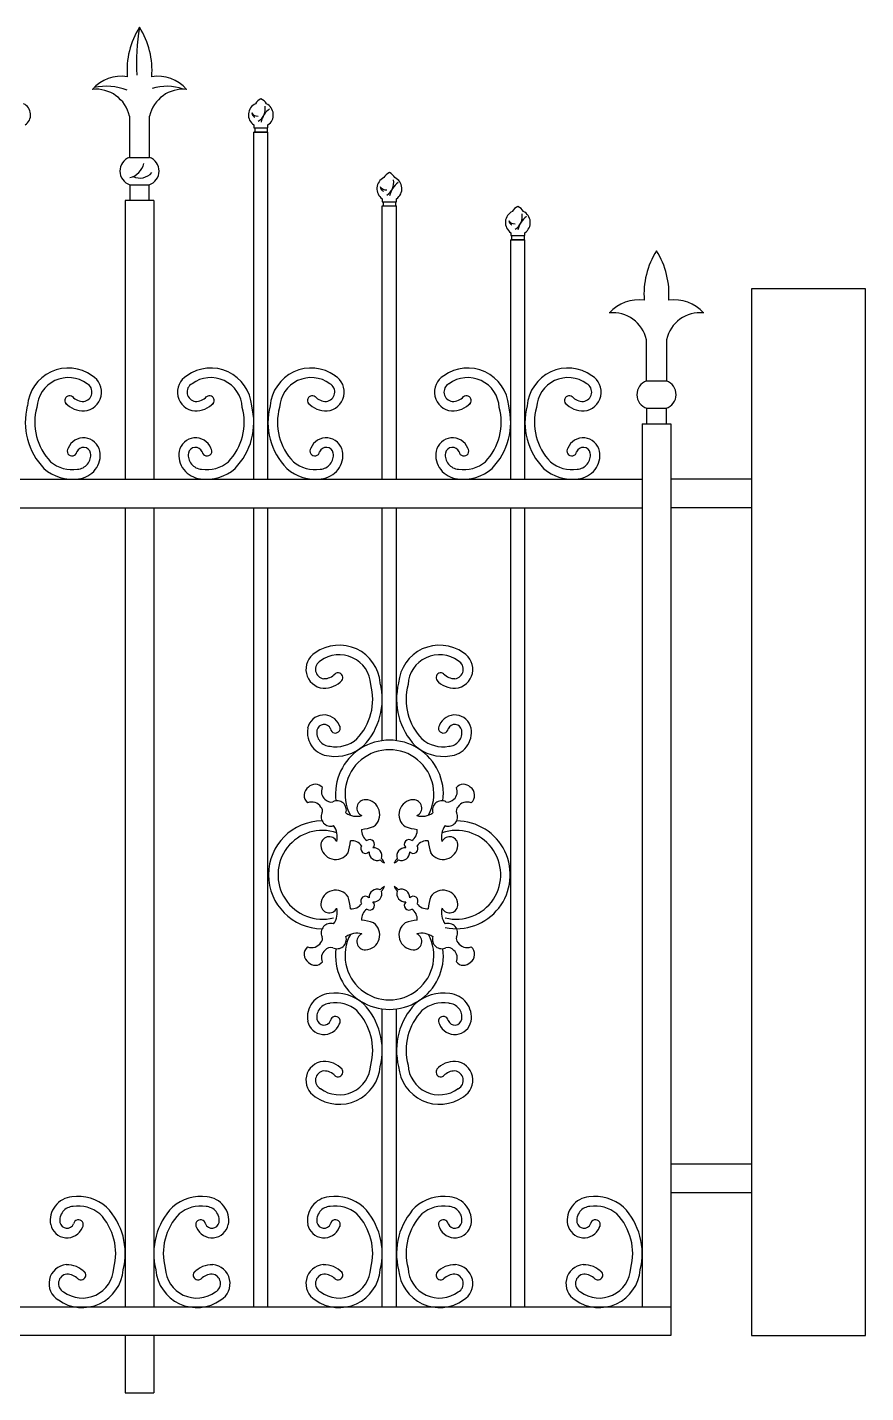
# Model space of a CAD drawing. Header units: millimetres. Extents: x 2621 to 26934, y 11979 to 27988.
# Drawn here: x 5996 to 7318, y 23427 to 25579 of the extents above; entities that cross this region are included whole.
import ezdxf

# ---------------------------------------------------------------- set-up
doc = ezdxf.new("R2010")
doc.units = ezdxf.units.MM

# ---------------------------------------------------------------- blocks, each defined once
blk = doc.blocks.new('A$C4C8B02DE')
for p, q in [((1768.2, 1006.2), (1768.2, 973.7)), ((1783.9, 973.7), (1783.9, 1006.2)), ((1866.1, 999.2), (1866.1, 996.9)), ((1866.1, 996.9), (1877.3, 996.9)), ((1866.1, 720), (1866.1, 993.5)), ((1866.1, 993.5), (1877.3, 993.5)), ((1866.1, 993.5), (1877.3, 993.5)), ((1877.3, 993.5), (1866.1, 993.5)), ((1866.8, 996.9), (1866.8, 993.5)), ((1876.6, 996.9), (1876.6, 993.5)), ((1877.3, 996.9), (1877.3, 999.2)), ((1877.3, 720), (1877.3, 993.5)), ((1768.2, 973.7), (1783.9, 973.7)), ((1768.4, 952.1), (1783.7, 952.1)), ((1768.4, 952.1), (1768.4, 939.8)), ((1783.7, 939.8), (1783.7, 952.1)), ((1764.8, 939.8), (1764.8, 720)), ((1787.3, 939.8), (1764.8, 939.8)), ((1787.3, 939.8), (1787.3, 720)), ((1967.3, 941), (1967.3, 938.7)), ((1967.3, 938.7), (1978.6, 938.7)), ((1968.1, 938.7), (1968.1, 935.4)), ((1977.8, 938.7), (1977.8, 935.4)), ((1978.6, 938.7), (1978.6, 941)), ((1967.3, 720), (1967.3, 935.4)), ((1967.3, 935.4), (1978.6, 935.4)), ((1967.3, 935.4), (1978.6, 935.4)), ((1978.6, 720), (1978.6, 935.4)), ((2068.6, 914.3), (2068.6, 912.1)), ((2068.6, 912.1), (2079.8, 912.1)), ((2068.6, 720), (2068.6, 908.7)), ((2068.6, 908.7), (2079.8, 908.7)), ((2068.6, 908.7), (2079.8, 908.7)), ((2079.8, 908.7), (2068.6, 908.7)), ((2069.3, 912.1), (2069.3, 908.7)), ((2079.1, 912.1), (2079.1, 908.7)), ((2079.8, 912.1), (2079.8, 914.3)), ((2079.8, 720), (2079.8, 908.7)), ((2348.3, 870), (2258.3, 870)), ((2258.3, 870), (2258.3, 45)), ((2348.3, 45), (2348.3, 870)), ((2175.6, 797.5), (2175.6, 830)), ((2191.3, 830), (2191.3, 797.5)), ((2175.6, 797.5), (2191.3, 797.5)), ((2175.8, 775.9), (2191.1, 775.9)), ((2175.8, 763.6), (2175.8, 775.9)), ((2191.1, 775.9), (2191.1, 763.6)), ((2172.2, 763.6), (2172.2, 67.5)), ((2172.2, 763.6), (2194.7, 763.6)), ((2194.7, 763.6), (2194.7, 45)), ((176.1, 720), (2172.2, 720)), ((2258.3, 720), (2194.7, 720)), ((176.1, 697.5), (2172.2, 697.5)), ((1764.8, 697.5), (1764.8, 67.5)), ((1787.3, 697.5), (1787.3, 67.5)), ((1866.1, 67.5), (1866.1, 697.5)), ((1877.3, 67.5), (1877.3, 697.5)), ((1967.3, 513.9), (1967.3, 697.5)), ((1978.6, 513.9), (1978.6, 697.5)), ((2068.6, 67.5), (2068.6, 697.5)), ((2079.8, 67.5), (2079.8, 697.5)), ((2258.3, 697.5), (2194.7, 697.5)), ((1967.3, 67.5), (1967.3, 302.6)), ((1967.3, 67.5), (1967.3, 302.6)), ((1978.6, 67.5), (1978.6, 302.6)), ((1978.6, 67.5), (1978.6, 302.6)), ((2258.3, 180), (2194.7, 180)), ((2258.3, 157.5), (2194.7, 157.5)), ((2348.3, 45), (2348.3, 157.5)), ((2194.7, 67.5), (153.6, 67.5)), ((2194.7, 45), (153.6, 45)), ((1764.8, 45), (1764.8, 0)), ((1787.3, 45), (1787.3, 0)), ((2258.3, 45), (2348.3, 45)), ((1764.8, 0), (1787.3, 0))]:
    blk.add_line(p, q)
for centre, radius, start, end in [((1829.5, 1042.3), 63.3, 147.6121, 184.5466), ((1932, 1048.7), 158.4, 170.0163, 183.672), ((1722.6, 1042.3), 63.3, 355.4534, 32.3879), ((1761.8, 1007.2), 30.4, 81.2173, 138.7264), ((1790.3, 1007.2), 30.4, 41.2736, 98.7827), ((1741.7, 1000.3), 27.1, 12.542, 96.0201), ((1749.5, 982.5), 47.2, 69.2047, 101.2159), ((1810.4, 1000.3), 27.1, 83.9799, 167.458), ((1797.5, 991.7), 38, 70.1888, 107.7072), ((1680.6, 1007.2), 9.62, 303.9907, 64.8608), ((1871.5, 1007.2), 9.62, 115.1392, 236.0093), ((1875.8, 1011), 9.78, 115.0551, 150.0493), ((1863.6, 1012), 11.6, 301.5415, 10.5704), ((1867.6, 1011), 9.78, 29.9507, 64.9449), ((1888.2, 998.3), 16.7, 125.0875, 168.9418), ((1871.9, 1007.2), 9.62, 303.9907, 64.8608), ((1868.4, 1009), 3.92, 185.1132, 249.8217), ((1869.1, 1011.8), 5.57, 214.3963, 274.4542), ((1772, 962.9), 11.4, 109.2353, 251.7854), ((1764.6, 972.6), 15.4, 284.439, 345.526), ((1780.1, 962.9), 11.4, 288.2146, 70.7647), ((1776.4, 970), 12.6, 244.4964, 318.8779), ((1977.1, 952.8), 9.78, 115.0551, 150.0493), ((1968.8, 952.8), 9.78, 29.9507, 64.9449), ((1972.7, 949), 9.62, 115.1392, 236.0093), ((1969.7, 950.8), 3.92, 185.1132, 249.8217), ((1970.4, 953.6), 5.57, 214.3963, 274.4542), ((1964.8, 953.8), 11.6, 301.5415, 10.5704), ((1989.5, 940.1), 16.7, 125.0875, 168.9418), ((1973.2, 949), 9.62, 303.9907, 64.8608), ((2074, 922.3), 9.62, 115.1392, 236.0093), ((2078.3, 926.1), 9.78, 115.0551, 150.0493), ((2066.1, 927.1), 11.6, 301.5415, 10.5704), ((2070.1, 926.1), 9.78, 29.9507, 64.9449), ((2090.7, 913.4), 16.7, 125.0875, 168.9418), ((2074.4, 922.3), 9.62, 303.9907, 64.8608), ((2071.6, 926.9), 5.57, 214.3963, 274.4542), ((2070.9, 924.1), 3.92, 185.1132, 249.8217), ((2236.9, 866.1), 63.3, 147.6121, 184.5466), ((2130, 866.1), 63.3, 355.4534, 32.3879), ((2169.2, 831), 30.4, 81.2173, 138.7264), ((2197.7, 831), 30.4, 41.2736, 98.7827), ((2149.1, 824.1), 27.1, 12.542, 96.0201), ((2217.8, 824.1), 27.1, 83.9799, 167.458), ((1720, 775.2), 32.4, 54.5129, 175.3687), ((1832.2, 775.2), 32.4, 4.6313, 125.4871), ((1911.3, 775.2), 32.4, 54.5129, 175.3687), ((2034.7, 775.2), 32.4, 4.6313, 125.4871), ((2113.8, 775.2), 32.4, 54.5129, 175.3687), ((1720, 775.2), 24.9, 53.7078, 176.7848), ((1731.1, 788.7), 15, 275.5891, 59.3385), ((1821, 788.7), 15, 120.6615, 264.4109), ((1832.2, 775.2), 24.9, 3.2152, 126.2922), ((1911.3, 775.2), 24.9, 53.7078, 176.7848), ((1922.4, 788.7), 15, 275.5891, 59.3385), ((2023.5, 788.7), 15, 120.6615, 264.4109), ((2034.7, 775.2), 24.9, 3.2152, 126.2922), ((2113.8, 775.2), 24.9, 53.7078, 176.7848), ((2124.9, 788.7), 15, 275.5891, 59.3385), ((2179.4, 786.7), 11.4, 109.2353, 251.7854), ((2187.5, 786.7), 11.4, 288.2146, 70.7647), ((1720.9, 782), 3.79, 52.4998, 233.1573), ((1731.1, 788.7), 7.51, 277.2882, 61.4941), ((1821, 788.7), 7.51, 118.5059, 262.7118), ((1831.2, 782), 3.79, 306.8427, 127.5002), ((1912.2, 782), 3.79, 52.4998, 233.1573), ((1922.4, 788.7), 7.51, 277.2882, 61.4941), ((2023.5, 788.7), 7.51, 118.5059, 262.7118), ((2033.7, 782), 3.79, 306.8427, 127.5002), ((2114.7, 782), 3.79, 52.4998, 233.1573), ((2124.9, 788.7), 7.51, 277.2882, 61.4941), ((1738.5, 764.9), 52.5, 165.7299, 223.9783), ((1738.5, 764.9), 45, 164.902, 223.7791), ((1731.9, 793.1), 19.3, 222.7744, 272.0107), ((1731.9, 793.1), 11.8, 222.7744, 270.8173), ((1820.2, 793.1), 19.3, 267.9893, 317.2256), ((1820.2, 793.1), 11.8, 269.1827, 317.2256), ((1813.6, 764.9), 45, 316.2209, 15.098), ((1813.6, 764.9), 52.5, 316.0217, 14.2701), ((1929.8, 764.9), 52.5, 165.7299, 223.9783), ((1929.8, 764.9), 45, 164.902, 223.7791), ((1923.2, 793.1), 19.3, 222.7744, 272.0107), ((1923.2, 793.1), 11.8, 222.7744, 270.8173), ((2022.7, 793.1), 19.3, 267.9893, 317.2256), ((2022.7, 793.1), 11.8, 269.1827, 317.2256), ((2016.1, 764.9), 45, 316.2209, 15.098), ((2016.1, 764.9), 52.5, 316.0217, 14.2701), ((2132.3, 764.9), 52.5, 165.7299, 223.9783), ((2132.3, 764.9), 45, 164.902, 223.7791), ((2125.7, 793.1), 19.3, 222.7744, 272.0107), ((2125.7, 793.1), 11.8, 222.7744, 270.8173), ((1722.9, 742.2), 3.86, 143.6871, 351.6991), ((1731.9, 739.5), 13.1, 11.4328, 157.6931), ((1731.9, 739.5), 5.62, 10.8537, 157.6931), ((1820.2, 739.5), 13.1, 22.3069, 168.5672), ((1820.2, 739.5), 5.62, 22.3069, 169.1463), ((1829.2, 742.2), 3.86, 188.3009, 36.3129), ((1914.2, 742.2), 3.86, 143.6871, 351.6991), ((1923.2, 739.5), 13.1, 11.4328, 157.6931), ((1923.2, 739.5), 5.62, 10.8537, 157.6931), ((2022.7, 739.5), 13.1, 22.3069, 168.5672), ((2022.7, 739.5), 5.62, 22.3069, 169.1463), ((2031.7, 742.2), 3.86, 188.3009, 36.3129), ((2116.7, 742.2), 3.86, 143.6871, 351.6991), ((2125.7, 739.5), 13.1, 11.4328, 157.6931), ((2125.7, 739.5), 5.62, 10.8537, 157.6931), ((1722.8, 753.6), 26, 229.7966, 279.7134), ((1726.6, 738.9), 11, 272.855, 8.5652), ((1726.4, 739), 18.7, 274.9398, 9.734), ((1825.7, 739), 18.7, 170.266, 265.0602), ((1825.5, 738.9), 11, 171.4348, 267.145), ((1829.3, 753.6), 26, 260.2866, 310.2034), ((1914.1, 753.6), 26, 229.7966, 279.7134), ((1917.9, 738.9), 11, 272.855, 8.5652), ((1917.7, 739), 18.7, 274.9398, 9.734), ((2028.2, 739), 18.7, 170.266, 265.0602), ((2028, 738.9), 11, 171.4348, 267.145), ((2031.8, 753.6), 26, 260.2866, 310.2034), ((2116.6, 753.6), 26, 229.7966, 279.7134), ((2120.4, 738.9), 11, 272.855, 8.5652), ((2120.2, 739), 18.7, 274.9398, 9.734), ((1723.2, 754.1), 34.1, 228.8152, 278.1232), ((1828.9, 754.1), 34.1, 261.8768, 311.1848), ((1914.5, 754.1), 34.1, 228.8152, 278.1232), ((2031.4, 754.1), 34.1, 261.8768, 311.1848), ((2117, 754.1), 34.1, 228.8152, 278.1232), ((1922.2, 570.2), 15, 120.6615, 264.4109), ((1933.4, 556.8), 32.4, 4.6313, 125.4871), ((1933.4, 556.8), 24.9, 3.2152, 126.2922), ((2012.5, 556.8), 32.4, 54.5129, 175.3687), ((2012.5, 556.8), 24.9, 53.7078, 176.7848), ((2023.7, 570.2), 15, 275.5891, 59.3385), ((1922.2, 570.2), 7.51, 118.5059, 262.7118), ((2023.7, 570.2), 7.51, 277.2882, 61.4941), ((1921.5, 574.6), 19.3, 267.9893, 317.2256), ((1921.5, 574.6), 11.8, 269.1827, 317.2256), ((1932.4, 563.6), 3.79, 306.8427, 127.5002), ((2013.5, 563.6), 3.79, 52.4998, 233.1573), ((2024.4, 574.6), 19.3, 222.7744, 272.0107), ((2024.4, 574.6), 11.8, 222.7744, 270.8173), ((1914.8, 546.4), 45, 316.2209, 15.098), ((1914.8, 546.4), 52.5, 316.0217, 14.2701), ((2031.1, 546.4), 52.5, 165.7299, 223.9783), ((2031.1, 546.4), 45, 164.902, 223.7791), ((1921.4, 521.1), 13.1, 22.3069, 168.5672), ((2024.5, 521.1), 13.1, 11.4328, 157.6931), ((1927, 520.5), 18.7, 170.266, 265.0602), ((1926.7, 520.5), 11, 171.4348, 267.145), ((1921.4, 521.1), 5.62, 22.3069, 169.1463), ((1930.4, 523.8), 3.86, 188.3009, 36.3129), ((2015.5, 523.8), 3.86, 143.6871, 351.6991), ((2024.5, 521.1), 5.62, 10.8537, 157.6931), ((2019.2, 520.5), 11, 272.855, 8.5652), ((2018.9, 520.5), 18.7, 274.9398, 9.734), ((1930.2, 535.6), 34.1, 261.8768, 311.1848), ((1930.6, 535.1), 26, 260.2866, 310.2034), ((1973, 471.8), 42.5, 352.8023, 187.1977), ((1973, 471.8), 35, 331.6514, 208.3486), ((2015.7, 535.6), 34.1, 228.8152, 278.1232), ((2015.3, 535.1), 26, 229.7966, 279.7134), ((1913.4, 470.9), 7.66, 123.7606, 230.2837), ((1914.5, 472.1), 7.41, 40.4516, 136.2477), ((1927.1, 473.7), 7.7, 155.1954, 229.7858), ((2018.8, 473.7), 7.7, 310.2142, 24.8046), ((2031.4, 472.1), 7.41, 43.7523, 139.5484), ((2032.5, 470.9), 7.66, 309.7163, 56.2394), ((1911.7, 457), 8.58, 31.9943, 111.6638), ((1926.9, 471.5), 5.93, 217.4832, 284.58), ((1931.7, 459.2), 7.36, 342.6729, 117.2399), ((1953.9, 460.8), 6.53, 88.0143, 246.4555), ((1953.7, 455.7), 11.7, 305.4034, 88.0143), ((1992.2, 455.7), 11.7, 91.9857, 234.5966), ((1992, 460.8), 6.53, 293.5445, 91.9857), ((2014.2, 459.2), 7.36, 62.7601, 197.3271), ((2019, 471.5), 5.93, 255.42, 322.5168), ((2034.2, 457), 8.58, 68.3362, 148.0057), ((1916.2, 458.6), 4.03, 337.8644, 47.4822), ((1926.6, 453.9), 7.36, 154.2677, 288.8348), ((1947.3, 469.3), 15, 235.2764, 285.4601), ((1998.6, 469.3), 15, 254.5399, 304.7236), ((2019.3, 453.9), 7.36, 251.1652, 25.7323), ((2029.7, 458.6), 4.03, 132.5178, 202.1356), ((1920.2, 408.2), 42.5, 90.3699, 269.6301), ((1920.2, 408.2), 35, 71.198, 284.4496), ((1916.9, 438.1), 15, 346.0476, 36.2312), ((1948.1, 479.2), 35.3, 274.7856, 290.5601), ((1960.7, 443.3), 9.73, 175.9887, 235.9234), ((1997.8, 479.2), 35.3, 249.4399, 265.2144), ((1985.2, 443.3), 9.73, 304.0766, 4.0113), ((2029, 438.1), 15, 143.7688, 193.9524), ((2025.7, 408.2), 35, 255.5504, 108.802), ((2025.7, 408.2), 42.5, 258.1445, 89.6301), ((1925.5, 431.7), 6.53, 25.0521, 183.4933), ((1930.7, 432), 11.7, 183.4933, 326.1042), ((1907, 437), 35.3, 340.9475, 356.722), ((1943.2, 425.3), 9.73, 35.5843, 95.519), ((1954.1, 428.8), 3.7, 144.7136, 318.656), ((1957.5, 432.3), 3.7, 312.8516, 126.7941), ((1988.4, 432.3), 3.7, 53.2059, 227.1484), ((1991.8, 428.8), 3.7, 221.344, 35.2864), ((2002.7, 425.3), 9.73, 84.481, 144.4157), ((2038.9, 437), 35.3, 183.278, 199.0525), ((2015.2, 432), 11.7, 213.8958, 356.5067), ((2020.4, 431.7), 6.53, 356.5067, 154.9479), ((1963.4, 426), 6.51, 176.5752, 291.2467), ((1960.6, 423.1), 6.46, 340.7962, 95.1766), ((1972.1, 425.3), 8.27, 220.3598, 249.5897), ((1960.4, 413.9), 9.47, 22.3208, 48.4598), ((1985.5, 413.9), 9.47, 131.5402, 157.6792), ((1973.8, 425.3), 8.27, 290.4103, 319.6402), ((1985.3, 423.1), 6.46, 84.8234, 199.2038), ((1982.5, 426), 6.51, 248.7533, 3.4248), ((1972.1, 391.1), 8.27, 110.4103, 139.6402), ((1960.4, 402.5), 9.47, 311.5402, 337.6792), ((1973.8, 391.1), 8.27, 40.3598, 69.5897), ((1985.5, 402.5), 9.47, 202.3208, 228.4598), ((1930.7, 384.4), 11.7, 33.8958, 176.5067), ((1907, 379.4), 35.3, 3.278, 19.0525), ((1954.1, 387.6), 3.7, 41.344, 215.2864), ((1963.4, 390.4), 6.51, 68.7533, 183.4248), ((1960.6, 393.3), 6.46, 264.8234, 19.2038), ((1985.3, 393.3), 6.46, 160.7962, 275.1766), ((1982.5, 390.4), 6.51, 356.5752, 111.2467), ((1991.8, 387.6), 3.7, 324.7136, 138.656), ((2038.9, 379.4), 35.3, 160.9475, 176.722), ((2015.2, 384.4), 11.7, 3.4933, 146.1042), ((1925.5, 384.7), 6.53, 176.5067, 334.9479), ((1916.9, 378.4), 15, 323.7688, 13.9524), ((1943.2, 391.1), 9.73, 264.481, 324.4157), ((1960.7, 373.1), 9.73, 124.0766, 184.0113), ((1957.5, 384.1), 3.7, 233.2059, 47.1484), ((1988.4, 384.1), 3.7, 132.8516, 306.7941), ((1985.2, 373.1), 9.73, 355.9887, 55.9234), ((2002.7, 391.1), 9.73, 215.5843, 275.519), ((2029, 378.4), 15, 166.0476, 216.2312), ((2020.4, 384.7), 6.53, 205.0521, 3.4933), ((1926.6, 362.5), 7.36, 71.1652, 205.7323), ((1948.1, 337.3), 35.3, 69.4399, 85.2144), ((1953.7, 360.8), 11.7, 271.9857, 54.5966), ((1992.2, 360.8), 11.7, 125.4034, 268.0143), ((1997.8, 337.3), 35.3, 94.7856, 110.5601), ((2019.3, 362.5), 7.36, 334.2677, 108.8348), ((1916.2, 357.8), 4.03, 312.5178, 22.1356), ((1931.7, 357.3), 7.36, 242.7601, 17.3271), ((1973, 344.6), 35, 151.6514, 28.3486), ((1947.3, 347.1), 15, 74.5399, 124.7236), ((1953.9, 355.6), 6.53, 113.5445, 271.9857), ((1992, 355.6), 6.53, 268.0143, 66.4555), ((1998.6, 347.1), 15, 55.2764, 105.4601), ((2014.2, 357.3), 7.36, 162.6729, 297.2399), ((2029.7, 357.8), 4.03, 157.8644, 227.4822), ((1913.4, 345.5), 7.66, 129.7163, 236.2394), ((1911.7, 359.4), 8.58, 248.3362, 328.0057), ((1927.1, 342.7), 7.7, 130.2142, 204.8046), ((1926.9, 345), 5.93, 75.42, 142.5168), ((1973, 344.6), 42.5, 172.8023, 7.1977), ((2019, 345), 5.93, 37.4832, 104.58), ((2018.8, 342.7), 7.7, 335.1954, 49.7858), ((2034.2, 359.4), 8.58, 211.9943, 291.6638), ((2032.5, 345.5), 7.66, 303.7606, 50.2837), ((1914.5, 344.3), 7.41, 223.7523, 319.5484), ((2031.4, 344.3), 7.41, 220.4516, 316.2477), ((1927, 295.9), 18.7, 94.9398, 189.734), ((1930.2, 280.8), 34.1, 48.8152, 98.1232), ((2015.7, 280.8), 34.1, 81.8768, 131.1848), ((2018.9, 295.9), 18.7, 350.266, 85.0602), ((1926.7, 295.9), 11, 92.855, 188.5652), ((1930.6, 281.3), 26, 49.7966, 99.7134), ((1914.8, 270), 52.5, 345.7299, 43.9783), ((2031.1, 270), 52.5, 136.0217, 194.2701), ((2015.3, 281.3), 26, 80.2866, 130.2034), ((2019.2, 295.9), 11, 351.4348, 87.145), ((1921.4, 295.4), 13.1, 191.4328, 337.6931), ((1921.4, 295.4), 5.62, 190.8537, 337.6931), ((1930.4, 292.7), 3.86, 323.6871, 171.6991), ((1914.8, 270), 45, 344.902, 43.7791), ((2031.1, 270), 45, 136.2209, 195.098), ((2015.5, 292.7), 3.86, 8.3009, 216.3129), ((2024.5, 295.4), 13.1, 202.3069, 348.5672), ((2024.5, 295.4), 5.62, 202.3069, 349.1463), ((1922.2, 246.2), 15, 95.5891, 239.3385), ((1921.5, 241.8), 19.3, 42.7744, 92.0107), ((2024.4, 241.8), 19.3, 87.9893, 137.2256), ((2023.7, 246.2), 15, 300.6615, 84.4109), ((1933.4, 259.7), 32.4, 234.5129, 355.3687), ((1922.2, 246.2), 7.51, 97.2882, 241.4941), ((1933.4, 259.7), 24.9, 233.7078, 356.7848), ((1921.5, 241.8), 11.8, 42.7744, 90.8173), ((1932.4, 252.8), 3.79, 232.4998, 53.1573), ((2012.5, 259.7), 32.4, 184.6313, 305.4871), ((2012.5, 259.7), 24.9, 183.2152, 306.2922), ((2013.5, 252.8), 3.79, 126.8427, 307.5002), ((2024.4, 241.8), 11.8, 89.1827, 137.2256), ((2023.7, 246.2), 7.51, 298.5059, 82.7118), ((1724.4, 135.7), 18.7, 94.9398, 189.734), ((1727.6, 120.6), 34.1, 48.8152, 98.1232), ((1824.5, 120.6), 34.1, 81.8768, 131.1848), ((1827.7, 135.7), 18.7, 350.266, 85.0602), ((1927, 135.7), 18.7, 94.9398, 189.734), ((1930.2, 120.6), 34.1, 48.8152, 98.1232), ((2015.7, 120.6), 34.1, 81.8768, 131.1848), ((2018.9, 135.7), 18.7, 350.266, 85.0602), ((2131.8, 135.7), 18.7, 94.9398, 189.734), ((2135, 120.6), 34.1, 48.8152, 98.1232), ((1724.2, 135.8), 11, 92.855, 188.5652), ((1728, 121.1), 26, 49.7966, 99.7134), ((1712.3, 109.8), 45, 344.902, 43.7791), ((1712.3, 109.8), 52.5, 345.7299, 43.9783), ((1839.8, 109.8), 52.5, 136.0217, 194.2701), ((1839.8, 109.8), 45, 136.2209, 195.098), ((1824.1, 121.1), 26, 80.2866, 130.2034), ((1827.9, 135.8), 11, 351.4348, 87.145), ((1926.7, 135.8), 11, 92.855, 188.5652), ((1930.6, 121.1), 26, 49.7966, 99.7134), ((1914.8, 109.8), 45, 344.902, 43.7791), ((1914.8, 109.8), 52.5, 345.7299, 43.9783), ((2031.1, 109.8), 52.5, 136.0217, 194.2701), ((2031.1, 109.8), 45, 136.2209, 195.098), ((2015.3, 121.1), 26, 80.2866, 130.2034), ((2019.2, 135.8), 11, 351.4348, 87.145), ((2131.6, 135.8), 11, 92.855, 188.5652), ((2135.4, 121.1), 26, 49.7966, 99.7134), ((2119.7, 109.8), 45, 344.902, 43.7791), ((2119.7, 109.8), 52.5, 345.7299, 43.9783), ((1718.9, 135.2), 13.1, 191.4328, 337.6931), ((1718.9, 135.2), 5.62, 190.8537, 337.6931), ((1727.9, 132.5), 3.86, 323.6871, 171.6991), ((1824.2, 132.5), 3.86, 8.3009, 216.3129), ((1833.2, 135.2), 13.1, 202.3069, 348.5672), ((1833.2, 135.2), 5.62, 202.3069, 349.1463), ((1921.4, 135.2), 13.1, 191.4328, 337.6931), ((1921.4, 135.2), 5.62, 190.8537, 337.6931), ((1930.4, 132.5), 3.86, 323.6871, 171.6991), ((2015.5, 132.5), 3.86, 8.3009, 216.3129), ((2024.5, 135.2), 13.1, 202.3069, 348.5672), ((2024.5, 135.2), 5.62, 202.3069, 349.1463), ((2126.3, 135.2), 13.1, 191.4328, 337.6931), ((2126.3, 135.2), 5.62, 190.8537, 337.6931), ((2135.3, 132.5), 3.86, 323.6871, 171.6991), ((1719.7, 86), 15, 95.5891, 239.3385), ((1730.9, 99.5), 32.4, 234.5129, 355.3687), ((1730.9, 99.5), 24.9, 233.7078, 356.7848), ((1718.9, 81.6), 19.3, 42.7744, 92.0107), ((1821.2, 99.5), 32.4, 184.6313, 305.4871), ((1821.2, 99.5), 24.9, 183.2152, 306.2922), ((1833.2, 81.6), 19.3, 87.9893, 137.2256), ((1832.4, 86), 15, 300.6615, 84.4109), ((1922.2, 86), 15, 95.5891, 239.3385), ((1933.4, 99.5), 32.4, 234.5129, 355.3687), ((1933.4, 99.5), 24.9, 233.7078, 356.7848), ((1921.5, 81.6), 19.3, 42.7744, 92.0107), ((2012.5, 99.5), 32.4, 184.6313, 305.4871), ((2012.5, 99.5), 24.9, 183.2152, 306.2922), ((2024.4, 81.6), 19.3, 87.9893, 137.2256), ((2023.7, 86), 15, 300.6615, 84.4109), ((2127.1, 86), 15, 95.5891, 239.3385), ((2138.3, 99.5), 32.4, 234.5129, 355.3687), ((2138.3, 99.5), 24.9, 233.7078, 356.7848), ((2126.3, 81.6), 19.3, 42.7744, 92.0107), ((1719.7, 86), 7.51, 97.2882, 241.4941), ((1718.9, 81.6), 11.8, 42.7744, 90.8173), ((1729.9, 92.7), 3.79, 232.4998, 53.1573), ((1822.2, 92.7), 3.79, 126.8427, 307.5002), ((1833.2, 81.6), 11.8, 89.1827, 137.2256), ((1832.4, 86), 7.51, 298.5059, 82.7118), ((1922.2, 86), 7.51, 97.2882, 241.4941), ((1921.5, 81.6), 11.8, 42.7744, 90.8173), ((1932.4, 92.7), 3.79, 232.4998, 53.1573), ((2013.5, 92.7), 3.79, 126.8427, 307.5002), ((2024.4, 81.6), 11.8, 89.1827, 137.2256), ((2023.7, 86), 7.51, 298.5059, 82.7118), ((2127.1, 86), 7.51, 97.2882, 241.4941), ((2126.3, 81.6), 11.8, 42.7744, 90.8173), ((2137.3, 92.7), 3.79, 232.4998, 53.1573)]:
    blk.add_arc(centre, radius, start, end)

msp = doc.modelspace()

# ---------------------------------------------------------------- block references
at = {"xscale": 2, "yscale": 2, "zscale": 2}
msp.add_blockref('A$C4C8B02DE', (2620.9, 23426.7), dxfattribs=at)

doc.saveas('drawing.dxf')
